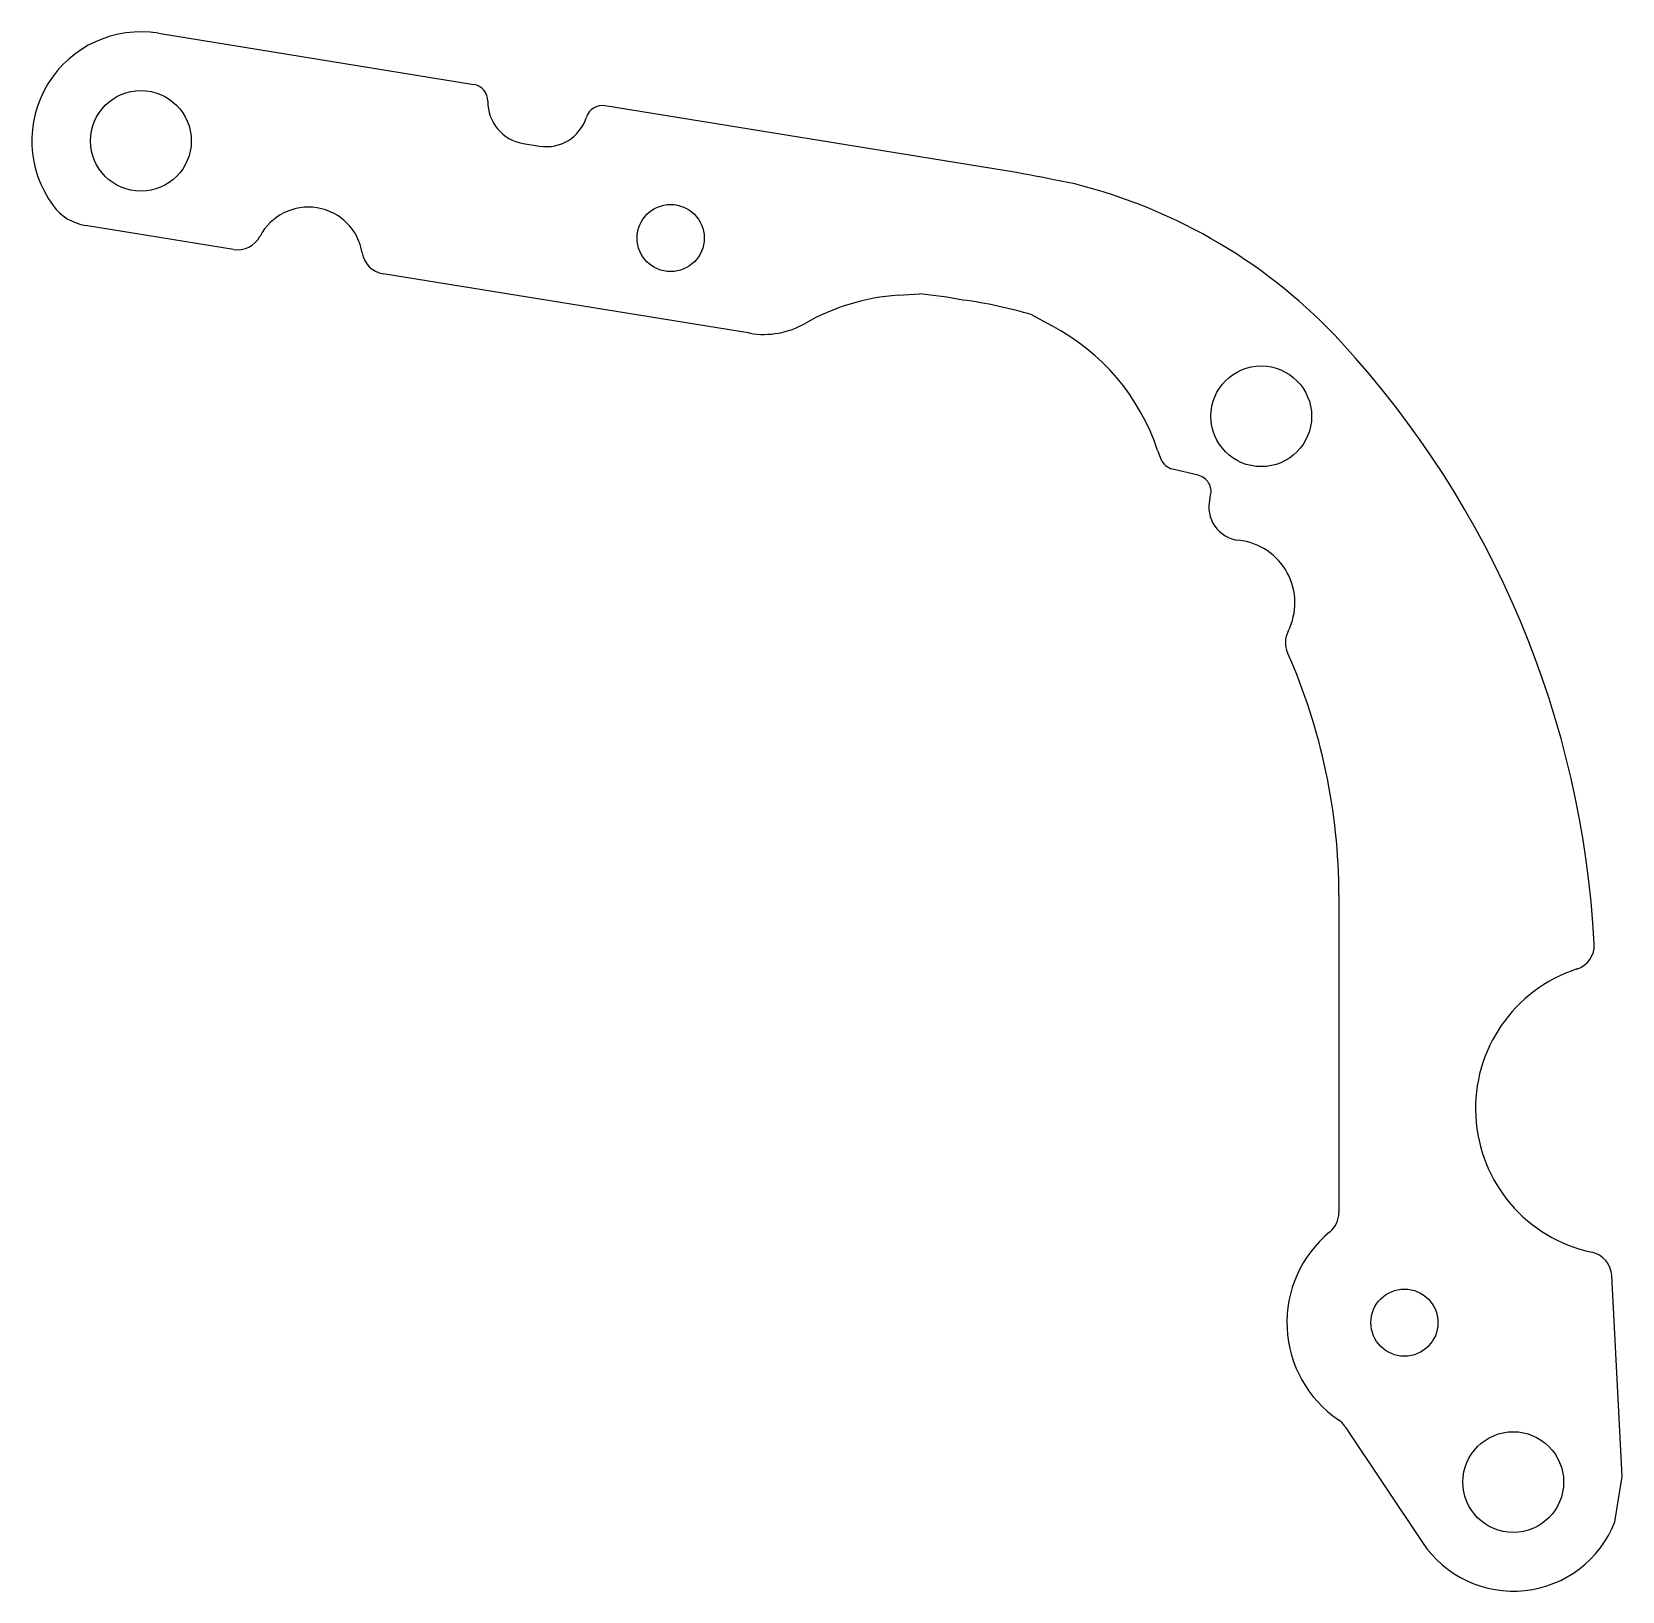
# Model space of a CAD drawing. Header units: millimetres. Extents: x 59 to 248, y 9 to 194.
import ezdxf

# ---------------------------------------------------------------- set-up
doc = ezdxf.new("R2010")
doc.units = ezdxf.units.MM
doc.layers.get('0').update_dxf_attribs({"linetype": 'CONTINUOUS'})

msp = doc.modelspace()

# ---------------------------------------------------------------- linework, layer by layer
at = {"color": 7, "linetype": 'CONTINUOUS'}
for p, q in [((73.71, 194.18), (111.29, 188.08)), ((174.48, 177.82), (126.94, 185.54)), ((117.17, 181.04), (119.14, 180.72)), ((182.9, 176.22), (180.43, 176.71)), ((82.68, 168.41), (65.03, 171.27)), ((144.21, 158.42), (100.48, 165.52)), ((161.86, 162.96), (164.43, 163.11)), ((177.81, 160.61), (180.15, 159.34)), ((197.63, 141.5), (194.54, 142.25)), ((199, 138.68), (199.1, 139.09)), ((214.38, 91.46), (214.38, 53.64)), ((248.14, 22.21), (246.89, 46.13)), ((215.13, 28.13), (224.34, 14.32)), ((247.26, 16.78), (248.14, 22.21))]:
    msp.add_line(p, q, dxfattribs=at)
for centre, radius in [((71.63, 181.35), 6), ((134.75, 169.77), 4), ((205.13, 148.53), 6), ((222.19, 40.53), 4), ((235.16, 21.53), 6)]:
    msp.add_circle(centre, radius, dxfattribs=at)
for centre, radius, start, end in [((71.63, 181.35), 13, 80.7771, 216.3618), ((110.97, 186.1), 2, 358.9903, 80.7771), ((117.97, 185.98), 5, 178.9903, 260.7771), ((119.94, 185.66), 5, 260.7771, 342.5639), ((126.62, 183.56), 2, 80.7771, 162.5639), ((153.85, 50.72), 128.76, 78.0861, 80.7774), ((167.27, 113.71), 64.43, 42.6015, 75.9637), ((65.99, 177.2), 6, 216.3618, 260.7771), ((91.58, 166.96), 6.5, 9.1856, 152.3686), ((83.16, 171.37), 3, 260.7771, 332.3686), ((100.96, 168.48), 3, 189.1856, 260.7771), ((159.67, 111.38), 51.95, 79.0128, 84.7436), ((163.66, 137.02), 26, 93.972, 119.7195), ((162.86, 111.04), 51.78, 73.2081, 82.5471), ((145.81, 168.29), 10, 260.7771, 299.7195), ((168.09, 136.3), 26, 18.2635, 62.3557), ((130.26, 79.68), 114.71, 3, 42.6015), ((205.13, 148.53), 13, 198.2635, 203.1773), ((195.01, 144.2), 2, 203.1773, 256.3044), ((197.15, 139.56), 2, 346.3044, 76.3044), ((202.88, 137.73), 4, 166.3044, 263.7991), ((201.64, 126.3), 7.5, 333.1544, 83.7991), ((211.01, 121.56), 3, 153.1544, 203.8936), ((143.07, 91.46), 71.31, 360, 23.8936), ((241.82, 85.52), 3, 288.0155, 3), ((248.16, 66.03), 17.5, 108.0155, 257.9845), ((211.38, 53.64), 3, 309.5098, 0), ((222.19, 40.53), 14, 129.5098, 235.7805), ((243.89, 45.98), 3, 3, 77.9845), ((212.63, 26.47), 3, 33.696, 55.7805), ((235.16, 21.53), 13, 213.696, 338.5542)]:
    msp.add_arc(centre, radius, start, end, dxfattribs=at)

doc.saveas('drawing.dxf')
